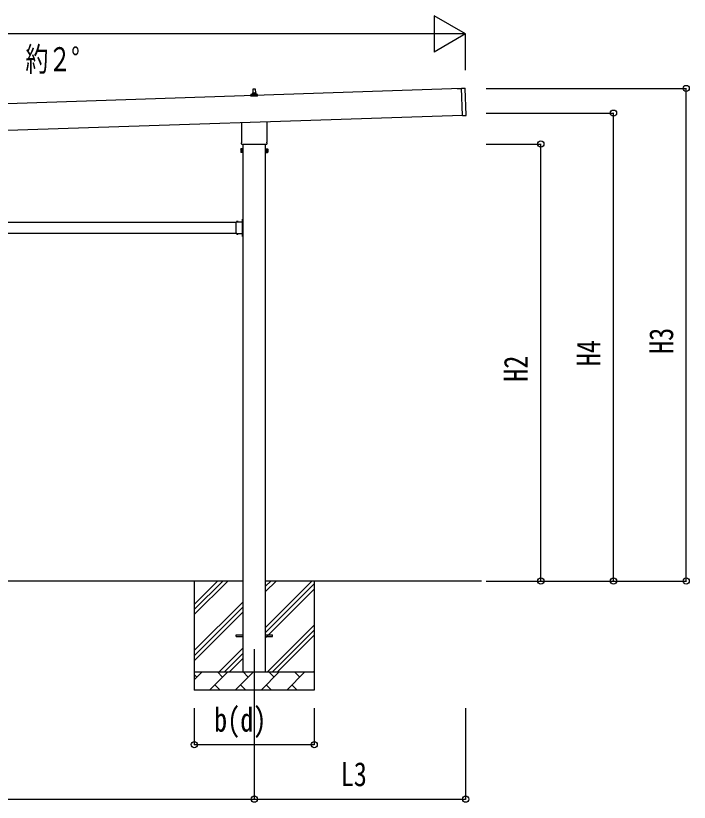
# Model space of a CAD drawing. Units: millimetres, scale not verified. Extents: x -16820 to 16820, y -11880 to 11880.
# Drawn here: x -464 to 3243, y -3240 to 1086 of the extents above; entities that cross this region are included whole.
import ezdxf
from ezdxf.enums import TextEntityAlignment as Align

# ---------------------------------------------------------------- set-up
doc = ezdxf.new("R2010")
doc.units = ezdxf.units.MM
doc.header["$LTSCALE"] = 50
for name, color, linetype in [('0-3_YKK_12', 2, 'Continuous'), ('0-4_YKK_13', 4, 'Continuous'), ('0-5_YKK_A1', 4, 'Continuous'), ('0-6_YKK_D', 6, 'Continuous')]:
    doc.layers.add(name, color=color, linetype=linetype)
doc.styles.add('ＭＳ ゴシック', font='')
doc.styles.get('ＭＳ ゴシック').set_extended_font_data('MS Gothic')

msp = doc.modelspace()

# ---------------------------------------------------------------- linework, layer by layer
at = {"layer": '0-3_YKK_12'}
msp.add_line((848.78, -2398), (848.78, -2848), dxfattribs=at)
at = {"layer": '0-4_YKK_13'}
for p, q in [((830.53, 644.09), (830.53, 651.81)), ((830.92, 652.59), (866.65, 652.59)), ((831.3, 652.78), (838.02, 654.41)), ((838.4, 654.59), (859.17, 654.59)), ((838.78, 655.38), (838.78, 659.59)), ((839.78, 659.59), (857.78, 659.59)), ((842.78, 659.59), (843.51, 683.12)), ((844.51, 684.09), (853.06, 684.09)), ((854.06, 683.12), (854.78, 659.59)), ((858.78, 655.38), (858.78, 659.59)), ((866.27, 652.78), (859.55, 654.41)), ((867.03, 644.09), (867.03, 651.81)), ((1965.63, 685.26), (1989.62, 686.06)), ((1989.59, 686.97), (2008.58, 687.6)), ((1994.59, 537.05), (1989.59, 686.97)), ((2014.54, 538.72), (2009.61, 686.64)), ((867.03, 644.09), (830.53, 644.09)), ((1994.59, 537.05), (2013.57, 537.69)), ((780.48, 390.11), (780.48, 499.62)), ((917.08, 504.17), (917.08, 390.11)), ((774.78, 351.83), (775.54, 353.15)), ((774.78, 351.83), (774.78, 334.83)), ((781.78, 348.24), (775.54, 348.24)), ((778.78, 381.33), (778.78, 386.83)), ((916.72, 377.83), (780.85, 377.83)), ((915.78, 348.24), (922.02, 348.24)), ((918.78, 386.83), (918.78, 381.33)), ((922.78, 351.83), (922.02, 353.15)), ((922.78, 351.83), (922.78, 334.83)), ((774.78, 334.83), (775.54, 333.52)), ((781.78, 338.43), (775.54, 338.43)), ((781.78, 333.52), (775.54, 333.52)), ((784.28, 334.13), (781.78, 334.13)), ((913.28, 334.13), (915.78, 334.13)), ((915.78, 338.43), (922.02, 338.43)), ((915.78, 333.52), (922.02, 333.52)), ((922.78, 334.83), (922.02, 333.52)), ((780.58, -40), (786.28, -40)), ((784.68, -38.87), (782.03, -37.55)), ((784.68, -41.13), (782.03, -42.45)), ((783.82, -35.27), (783.98, -35.27)), ((784.68, -32.5), (786.28, -32.5)), ((784.68, -49.46), (784.68, -32.5)), ((784.68, -35.97), (784.68, -44.04)), ((786.28, -37), (784.68, -37)), ((784.68, -38), (786.28, -38)), ((784.68, -42), (786.28, -42)), ((786.28, -43), (784.68, -43)), ((748.28, -58.29), (748.28, -47.9)), ((748.28, -47.9), (784.68, -47.9)), ((748.28, -100.29), (748.28, -59.71)), ((751.55, -47.04), (751.55, -47.2)), ((752.25, -47.9), (760.32, -47.9)), ((755.16, -47.9), (753.83, -45.24)), ((757.41, -47.9), (758.73, -45.24)), ((761.02, -47.04), (761.02, -47.2)), ((784.28, -49.5), (781.28, -49.5)), ((783.82, -44.74), (783.98, -44.74)), ((784.28, -58.29), (784.28, -51.5)), ((784.28, -100.29), (784.28, -59.71)), ((748.28, -112.1), (748.28, -101.71)), ((748.28, -112.1), (784.68, -112.1)), ((751.55, -112.96), (751.55, -112.8)), ((752.25, -112.1), (760.32, -112.1)), ((755.16, -112.1), (753.83, -114.76)), ((757.41, -112.1), (758.73, -114.76)), ((761.02, -112.96), (761.02, -112.8)), ((781.28, -110.5), (784.28, -110.5)), ((784.68, -118.87), (782.03, -117.55)), ((784.68, -121.13), (782.03, -122.45)), ((783.82, -115.27), (783.98, -115.27)), ((783.82, -124.74), (783.98, -124.74)), ((784.28, -108.5), (784.28, -101.71)), ((784.68, -127.5), (784.68, -110.54)), ((784.68, -115.97), (784.68, -124.04)), ((784.68, -118), (786.28, -118)), ((784.68, -122), (786.28, -122)), ((784.68, -127.5), (786.28, -127.5)), ((748.78, -2318.5), (786.28, -2318.5)), ((748.78, -2327.5), (748.78, -2318.5)), ((748.78, -2327.5), (786.28, -2327.5)), ((911.28, -2318.5), (948.78, -2318.5)), ((911.28, -2327.5), (948.78, -2327.5)), ((948.78, -2327.5), (948.78, -2318.5))]:
    msp.add_line(p, q, dxfattribs=at)
for points in [[(1989.65, 685.06), (1965.66, 684.26), (1965.63, 685.26)], [(781.78, 333.52), (781.78, 353.15), (775.54, 353.15)], [(781.78, 334.13), (781.78, 352.53), (784.28, 352.53)], [(915.78, 334.13), (915.78, 352.53), (913.28, 352.53)], [(915.78, 333.52), (915.78, 353.15), (922.02, 353.15)], [(786.28, -47.5), (786.28, -41.5), (786.28, -38.5), (786.28, -32.5)], [(784.28, -51.5), (781.28, -51.5), (781.28, -47.9)], [(784.28, -108.5), (781.28, -108.5), (781.28, -112.1)], [(786.28, -127.5), (786.28, -121.5), (786.28, -118.5), (786.28, -112.5)]]:
    msp.add_lwpolyline(points, dxfattribs=at)
for points in [[(784.28, 332.83), (784.28, 353.83), (786.28, 353.83), (786.28, 332.83)], [(913.28, 332.83), (913.28, 353.83), (911.28, 353.83), (911.28, 332.83)]]:
    msp.add_lwpolyline(points, close=True, dxfattribs=at)
for centre, radius, start, end in [((831.53, 651.81), 1, 103.62699, 180), ((837.78, 655.38), 1, 283.62699, 0), ((842.87, 658.96), 4.13, 90, 171.17633), ((839.78, 658.59), 1, 90, 180), ((844.51, 683.09), 1, 90, 178.60509), ((852.12, 659.59), 4.83, 133.60282, 180), ((845.45, 659.59), 4.83, 0, 46.39718), ((853.06, 683.09), 1, 1.39491, 90), ((854.7, 658.96), 4.13, 8.82367, 90), ((857.78, 658.59), 1, 0, 90), ((859.78, 655.38), 1, 180, 256.37301), ((866.03, 651.81), 1, 0, 76.37301), ((2008.61, 686.6), 1, 1.90915, 91.90915), ((2013.54, 538.69), 1, 271.90915, 1.90915), ((782.78, 386.83), 4, 125.09963, 180), ((914.78, 386.83), 4, 0, 54.90037), ((779.13, 350.69), 4.34, 145.61575, 214.38425), ((791.02, 343.33), 16.24, 162.41205, 197.58795), ((782.78, 381.33), 4, 180, 194.47751), ((782.78, 381.33), 4, 194.47751, 241.04498), ((914.78, 381.33), 4, 298.95502, 345.52249), ((914.78, 381.33), 4, 345.52249, 0), ((906.54, 343.33), 16.24, 342.41205, 17.58795), ((918.44, 350.69), 4.34, 325.61575, 34.38425), ((779.13, 335.97), 4.34, 145.61575, 214.38425), ((918.44, 335.97), 4.34, 325.61575, 34.38425), ((788.58, -40), 7, 140.87645, 180), ((788.58, -40), 7, 180, 219.12355), ((783.82, -36.13), 0.862, 90, 140.87645), ((783.98, -35.97), 0.7, 0, 90), ((747.58, -59), 1, 314.427, 45.573), ((752.41, -47.04), 0.862, 129.12355, 180), ((752.25, -47.2), 0.7, 180, 270), ((756.28, -51.8), 7, 90, 129.12355), ((756.28, -51.8), 7, 50.87645, 90), ((760.32, -47.2), 0.7, 270, 0), ((760.16, -47.04), 0.862, 0, 50.87645), ((783.82, -43.87), 0.862, 219.12355, 270), ((783.98, -44.04), 0.7, 270, 0), ((784.98, -59), 1, 134.427, 225.573), ((784.28, -47.5), 2, 270, 0), ((747.58, -101), 1, 314.427, 45.573), ((752.25, -112.8), 0.7, 90, 180), ((752.41, -112.96), 0.862, 180, 230.87645), ((756.28, -108.2), 7, 230.87645, 270), ((756.28, -108.2), 7, 270, 309.12355), ((760.32, -112.8), 0.7, 0, 90), ((760.16, -112.96), 0.862, 309.12355, 0), ((788.58, -120), 7, 140.87645, 180), ((788.58, -120), 7, 180, 219.12355), ((783.82, -116.13), 0.862, 90, 140.87645), ((783.82, -123.87), 0.862, 219.12355, 270), ((784.98, -101), 1, 134.427, 225.573), ((783.98, -115.97), 0.7, 0, 90), ((783.98, -124.04), 0.7, 270, 0), ((784.28, -112.5), 2, 0, 90)]:
    msp.add_arc(centre, radius, start, end, dxfattribs=at)
at = {"layer": '0-5_YKK_A1'}
for p, q in [((1989.66, 684.97), (-3402.36, 505.27)), ((-3397.53, 360.35), (1994.49, 540.08)), ((786.28, 377.83), (786.28, -2523)), ((911.28, -2523), (911.28, 377.83)), ((-2150.72, -50), (748.28, -50)), ((-2150.72, -110), (748.28, -110)), ((781.28, -110), (785.78, -110)), ((786.28, -2023), (-2188.72, -2023)), ((518.78, -2023), (518.78, -2623)), ((518.78, -2208.05), (703.83, -2023)), ((518.78, -2179.77), (675.55, -2023)), ((518.78, -2151.48), (647.27, -2023)), ((2099.66, -2023), (911.28, -2023)), ((911.28, -2278.1), (1166.38, -2023)), ((911.28, -2080.11), (968.39, -2023)), ((911.28, -2051.82), (940.11, -2023)), ((1178.78, -2023), (1178.78, -2623)), ((911.28, -2306.38), (1178.78, -2038.88)), ((911.28, -2334.67), (1178.78, -2067.17)), ((518.78, -2406.04), (786.28, -2138.54)), ((518.78, -2434.32), (786.28, -2166.82)), ((518.78, -2462.61), (786.28, -2195.11)), ((920.94, -2523), (1178.78, -2265.16)), ((949.23, -2523), (1178.78, -2293.44)), ((977.51, -2523), (1178.78, -2321.73)), ((656.38, -2523), (786.28, -2393.1)), ((684.67, -2523), (786.28, -2421.38)), ((712.95, -2523), (786.28, -2449.67)), ((518.78, -2523), (1178.78, -2523)), ((518.78, -2565.89), (561.68, -2523)), ((533.12, -2551.55), (518.78, -2537.21)), ((603.1, -2623), (703.1, -2523)), ((674.55, -2551.55), (645.99, -2523)), ((744.52, -2623), (844.52, -2523)), ((815.97, -2551.55), (787.41, -2523)), ((885.94, -2623), (985.94, -2523)), ((957.39, -2551.55), (928.83, -2523)), ((1027.36, -2623), (1127.36, -2523)), ((1098.81, -2551.55), (1070.26, -2523)), ((1175.5, -2523), (1178.78, -2519.72)), ((631.65, -2594.45), (660.21, -2623)), ((773.07, -2594.45), (801.63, -2623)), ((914.49, -2594.45), (943.05, -2623)), ((1055.92, -2594.45), (1084.47, -2623)), ((1178.78, -2623), (518.78, -2623))]:
    msp.add_line(p, q, dxfattribs=at)
msp.add_lwpolyline([(781.28, -50), (785.78, -50), (785.78, -110)], dxfattribs=at)
at = {"layer": '0-6_YKK_D'}
for p, q in [((2011.96, 986.11), (1838.76, 1086.11)), ((1838.76, 1086.11), (1838.76, 886.11)), ((1811.96, 986.11), (-3219.82, 986.11)), ((2011.96, 986.11), (1665.55, 986.11)), ((2011.96, 986.11), (1838.76, 886.11)), ((2011.96, 786.11), (2011.96, 987.11)), ((2125.81, 686.11), (3226.81, 686.11)), ((3225.81, -2023), (3225.81, 686.11)), ((2125.81, 550.33), (2826.81, 550.33)), ((2825.81, -2023), (2825.81, 550.33)), ((2125.81, 380.33), (2426.81, 380.33)), ((2425.81, -2023), (2425.81, 380.33)), ((2125.81, -2023), (2426.81, -2023)), ((2125.81, -2023), (3226.81, -2023)), ((2125.81, -2023), (2826.81, -2023)), ((518.78, -2723), (518.78, -2924)), ((848.78, -2723), (848.78, -3224)), ((848.78, -2723), (848.78, -3224)), ((1178.78, -2723), (1178.78, -2924)), ((2011.96, -2723), (2011.96, -3224)), ((518.78, -2923), (1178.78, -2923)), ((-2251.22, -3223), (848.78, -3223)), ((848.78, -3223), (2011.96, -3223))]:
    msp.add_line(p, q, dxfattribs=at)
for centre in [(3225.81, 686.11), (2825.81, 550.33), (2425.81, 380.33), (2425.81, -2023), (2825.81, -2023), (3225.81, -2023), (518.78, -2923), (1178.78, -2923), (848.78, -3223), (848.78, -3223), (2011.96, -3223)]:
    msp.add_circle(centre, 17, dxfattribs=at)

# ---------------------------------------------------------------- texts
at = {"layer": '0-5_YKK_A1', "style": 'ＭＳ ゴシック', "width": 0.7}
msp.add_text('約２°', height=132, dxfattribs=at).set_placement((-410.66, 741.59), align=Align.BOTTOM_LEFT)
at = {"layer": '0-6_YKK_D', "style": 'ＭＳ ゴシック', "width": 0.8}
for s, p in [('H3', (3193.81, -774.04)), ('H4', (2793.81, -841.93)), ('H2', (2393.81, -926.93))]:
    msp.add_text(s, height=132, rotation=90, dxfattribs=at).set_placement(p, align=Align.BOTTOM_LEFT)
for s, p in [('b(d)', (627.98, -2891)), ('L3', (1324.77, -3191))]:
    msp.add_text(s, height=132, dxfattribs=at).set_placement(p, align=Align.BOTTOM_LEFT)

doc.saveas('drawing.dxf')
